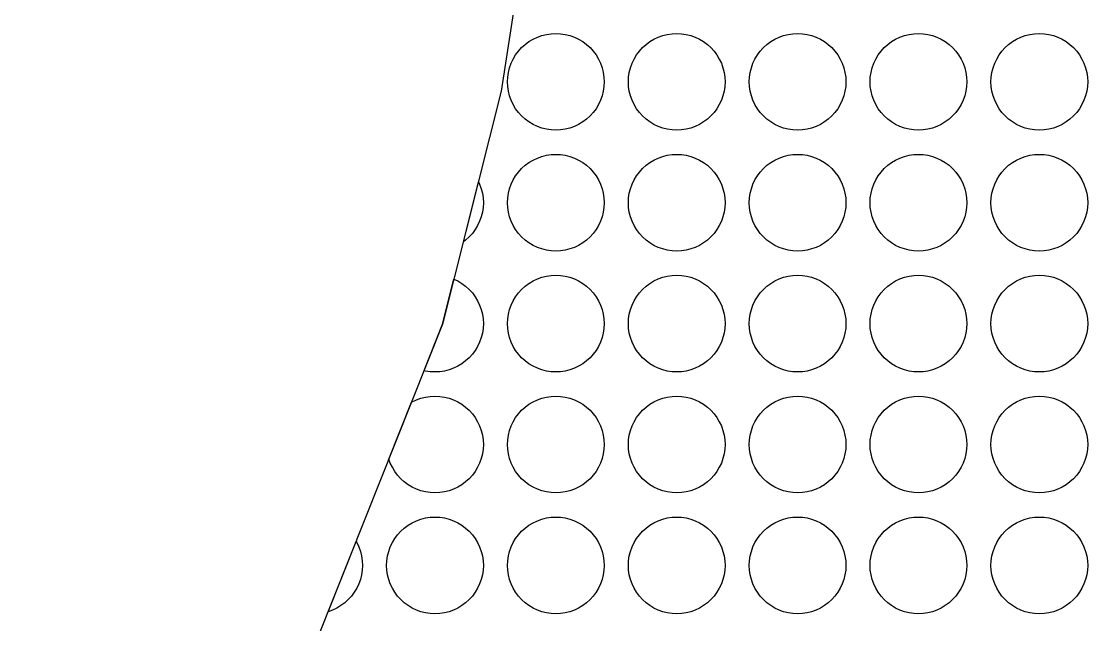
# Model space of a CAD drawing. Header units: millimetres. Extents: x 13 to 136, y -291 to -203.
# Drawn here: x 27.91 to 49.97, y -236.32 to -223.84 of the extents above; entities that cross this region are included whole.
import ezdxf

# ---------------------------------------------------------------- set-up
doc = ezdxf.new("R2010")
doc.units = ezdxf.units.MM
doc.layers.add('background', color=7, linetype='Continuous')
doc.layers.add('outline_2', color=3, linetype='Continuous')

msp = doc.modelspace()

# ---------------------------------------------------------------- linework, layer by layer
at = {"layer": 'background'}
for points in [[(39.966, -225.091), (39.961, -225.189), (39.946, -225.286), (39.922, -225.381), (39.889, -225.474), (39.847, -225.562), (39.797, -225.647), (39.739, -225.725), (39.673, -225.798), (39.6, -225.864), (39.521, -225.922), (39.437, -225.973), (39.348, -226.015), (39.256, -226.048), (39.161, -226.072), (39.064, -226.086), (38.966, -226.091), (38.868, -226.086), (38.77, -226.072), (38.675, -226.048), (38.583, -226.015), (38.494, -225.973), (38.41, -225.922), (38.331, -225.864), (38.258, -225.798), (38.193, -225.725), (38.134, -225.647), (38.084, -225.562), (38.042, -225.474), (38.009, -225.381), (37.985, -225.286), (37.97, -225.189), (37.966, -225.091), (37.97, -224.993), (37.985, -224.896), (38.009, -224.801), (38.042, -224.708), (38.084, -224.62), (38.134, -224.535), (38.193, -224.457), (38.258, -224.384), (38.331, -224.318), (38.41, -224.26), (38.494, -224.209), (38.583, -224.167), (38.675, -224.134), (38.77, -224.11), (38.868, -224.096), (38.966, -224.091), (39.064, -224.096), (39.161, -224.11), (39.256, -224.134), (39.348, -224.167), (39.437, -224.209), (39.521, -224.26), (39.6, -224.318), (39.673, -224.384), (39.739, -224.457), (39.797, -224.535), (39.847, -224.62), (39.889, -224.708), (39.922, -224.801), (39.946, -224.896), (39.961, -224.993)], [(42.466, -225.091), (42.461, -225.189), (42.446, -225.286), (42.422, -225.381), (42.389, -225.474), (42.347, -225.562), (42.297, -225.647), (42.239, -225.725), (42.173, -225.798), (42.1, -225.864), (42.021, -225.922), (41.937, -225.973), (41.848, -226.015), (41.756, -226.048), (41.661, -226.072), (41.564, -226.086), (41.466, -226.091), (41.368, -226.086), (41.27, -226.072), (41.175, -226.048), (41.083, -226.015), (40.994, -225.973), (40.91, -225.922), (40.831, -225.864), (40.758, -225.798), (40.693, -225.725), (40.634, -225.647), (40.584, -225.562), (40.542, -225.474), (40.509, -225.381), (40.485, -225.286), (40.47, -225.189), (40.466, -225.091), (40.47, -224.993), (40.485, -224.896), (40.509, -224.801), (40.542, -224.708), (40.584, -224.62), (40.634, -224.535), (40.693, -224.457), (40.758, -224.384), (40.831, -224.318), (40.91, -224.26), (40.994, -224.209), (41.083, -224.167), (41.175, -224.134), (41.27, -224.11), (41.368, -224.096), (41.466, -224.091), (41.564, -224.096), (41.661, -224.11), (41.756, -224.134), (41.848, -224.167), (41.937, -224.209), (42.021, -224.26), (42.1, -224.318), (42.173, -224.384), (42.239, -224.457), (42.297, -224.535), (42.347, -224.62), (42.389, -224.708), (42.422, -224.801), (42.446, -224.896), (42.461, -224.993)], [(44.966, -225.091), (44.961, -225.189), (44.946, -225.286), (44.922, -225.381), (44.889, -225.474), (44.847, -225.562), (44.797, -225.647), (44.739, -225.725), (44.673, -225.798), (44.6, -225.864), (44.521, -225.922), (44.437, -225.973), (44.348, -226.015), (44.256, -226.048), (44.161, -226.072), (44.064, -226.086), (43.966, -226.091), (43.868, -226.086), (43.77, -226.072), (43.675, -226.048), (43.583, -226.015), (43.494, -225.973), (43.41, -225.922), (43.331, -225.864), (43.258, -225.798), (43.193, -225.725), (43.134, -225.647), (43.084, -225.562), (43.042, -225.474), (43.009, -225.381), (42.985, -225.286), (42.97, -225.189), (42.966, -225.091), (42.97, -224.993), (42.985, -224.896), (43.009, -224.801), (43.042, -224.708), (43.084, -224.62), (43.134, -224.535), (43.193, -224.457), (43.258, -224.384), (43.331, -224.318), (43.41, -224.26), (43.494, -224.209), (43.583, -224.167), (43.675, -224.134), (43.77, -224.11), (43.868, -224.096), (43.966, -224.091), (44.064, -224.096), (44.161, -224.11), (44.256, -224.134), (44.348, -224.167), (44.437, -224.209), (44.521, -224.26), (44.6, -224.318), (44.673, -224.384), (44.739, -224.457), (44.797, -224.535), (44.847, -224.62), (44.889, -224.708), (44.922, -224.801), (44.946, -224.896), (44.961, -224.993)], [(47.466, -225.091), (47.461, -225.189), (47.446, -225.286), (47.422, -225.381), (47.389, -225.474), (47.347, -225.562), (47.297, -225.647), (47.239, -225.725), (47.173, -225.798), (47.1, -225.864), (47.021, -225.922), (46.937, -225.973), (46.848, -226.015), (46.756, -226.048), (46.661, -226.072), (46.564, -226.086), (46.466, -226.091), (46.368, -226.086), (46.27, -226.072), (46.175, -226.048), (46.083, -226.015), (45.994, -225.973), (45.91, -225.922), (45.831, -225.864), (45.758, -225.798), (45.693, -225.725), (45.634, -225.647), (45.584, -225.562), (45.542, -225.474), (45.509, -225.381), (45.485, -225.286), (45.47, -225.189), (45.466, -225.091), (45.47, -224.993), (45.485, -224.896), (45.509, -224.801), (45.542, -224.708), (45.584, -224.62), (45.634, -224.535), (45.693, -224.457), (45.758, -224.384), (45.831, -224.318), (45.91, -224.26), (45.994, -224.209), (46.083, -224.167), (46.175, -224.134), (46.27, -224.11), (46.368, -224.096), (46.466, -224.091), (46.564, -224.096), (46.661, -224.11), (46.756, -224.134), (46.848, -224.167), (46.937, -224.209), (47.021, -224.26), (47.1, -224.318), (47.173, -224.384), (47.239, -224.457), (47.297, -224.535), (47.347, -224.62), (47.389, -224.708), (47.422, -224.801), (47.446, -224.896), (47.461, -224.993)], [(49.966, -225.091), (49.961, -225.189), (49.946, -225.286), (49.922, -225.381), (49.889, -225.474), (49.847, -225.562), (49.797, -225.647), (49.739, -225.725), (49.673, -225.798), (49.6, -225.864), (49.521, -225.922), (49.437, -225.973), (49.348, -226.015), (49.256, -226.048), (49.161, -226.072), (49.064, -226.086), (48.966, -226.091), (48.868, -226.086), (48.77, -226.072), (48.675, -226.048), (48.583, -226.015), (48.494, -225.973), (48.41, -225.922), (48.331, -225.864), (48.258, -225.798), (48.193, -225.725), (48.134, -225.647), (48.084, -225.562), (48.042, -225.474), (48.009, -225.381), (47.985, -225.286), (47.97, -225.189), (47.966, -225.091), (47.97, -224.993), (47.985, -224.896), (48.009, -224.801), (48.042, -224.708), (48.084, -224.62), (48.134, -224.535), (48.193, -224.457), (48.258, -224.384), (48.331, -224.318), (48.41, -224.26), (48.494, -224.209), (48.583, -224.167), (48.675, -224.134), (48.77, -224.11), (48.868, -224.096), (48.966, -224.091), (49.064, -224.096), (49.161, -224.11), (49.256, -224.134), (49.348, -224.167), (49.437, -224.209), (49.521, -224.26), (49.6, -224.318), (49.673, -224.384), (49.739, -224.457), (49.797, -224.535), (49.847, -224.62), (49.889, -224.708), (49.922, -224.801), (49.946, -224.896), (49.961, -224.993)], [(39.966, -227.591), (39.961, -227.689), (39.946, -227.786), (39.922, -227.881), (39.889, -227.974), (39.847, -228.062), (39.797, -228.147), (39.739, -228.225), (39.673, -228.298), (39.6, -228.364), (39.521, -228.422), (39.437, -228.473), (39.348, -228.515), (39.256, -228.548), (39.161, -228.572), (39.064, -228.586), (38.966, -228.591), (38.868, -228.586), (38.77, -228.572), (38.675, -228.548), (38.583, -228.515), (38.494, -228.473), (38.41, -228.422), (38.331, -228.364), (38.258, -228.298), (38.193, -228.225), (38.134, -228.147), (38.084, -228.062), (38.042, -227.974), (38.009, -227.881), (37.985, -227.786), (37.97, -227.689), (37.966, -227.591), (37.97, -227.493), (37.985, -227.396), (38.009, -227.301), (38.042, -227.208), (38.084, -227.12), (38.134, -227.035), (38.193, -226.957), (38.258, -226.884), (38.331, -226.818), (38.41, -226.76), (38.494, -226.709), (38.583, -226.667), (38.675, -226.634), (38.77, -226.61), (38.868, -226.596), (38.966, -226.591), (39.064, -226.596), (39.161, -226.61), (39.256, -226.634), (39.348, -226.667), (39.437, -226.709), (39.521, -226.76), (39.6, -226.818), (39.673, -226.884), (39.739, -226.957), (39.797, -227.035), (39.847, -227.12), (39.889, -227.208), (39.922, -227.301), (39.946, -227.396), (39.961, -227.493)], [(42.466, -227.591), (42.461, -227.689), (42.446, -227.786), (42.422, -227.881), (42.389, -227.974), (42.347, -228.062), (42.297, -228.147), (42.239, -228.225), (42.173, -228.298), (42.1, -228.364), (42.021, -228.422), (41.937, -228.473), (41.848, -228.515), (41.756, -228.548), (41.661, -228.572), (41.564, -228.586), (41.466, -228.591), (41.368, -228.586), (41.27, -228.572), (41.175, -228.548), (41.083, -228.515), (40.994, -228.473), (40.91, -228.422), (40.831, -228.364), (40.758, -228.298), (40.693, -228.225), (40.634, -228.147), (40.584, -228.062), (40.542, -227.974), (40.509, -227.881), (40.485, -227.786), (40.47, -227.689), (40.466, -227.591), (40.47, -227.493), (40.485, -227.396), (40.509, -227.301), (40.542, -227.208), (40.584, -227.12), (40.634, -227.035), (40.693, -226.957), (40.758, -226.884), (40.831, -226.818), (40.91, -226.76), (40.994, -226.709), (41.083, -226.667), (41.175, -226.634), (41.27, -226.61), (41.368, -226.596), (41.466, -226.591), (41.564, -226.596), (41.661, -226.61), (41.756, -226.634), (41.848, -226.667), (41.937, -226.709), (42.021, -226.76), (42.1, -226.818), (42.173, -226.884), (42.239, -226.957), (42.297, -227.035), (42.347, -227.12), (42.389, -227.208), (42.422, -227.301), (42.446, -227.396), (42.461, -227.493)], [(44.966, -227.591), (44.961, -227.689), (44.946, -227.786), (44.922, -227.881), (44.889, -227.974), (44.847, -228.062), (44.797, -228.147), (44.739, -228.225), (44.673, -228.298), (44.6, -228.364), (44.521, -228.422), (44.437, -228.473), (44.348, -228.515), (44.256, -228.548), (44.161, -228.572), (44.064, -228.586), (43.966, -228.591), (43.868, -228.586), (43.77, -228.572), (43.675, -228.548), (43.583, -228.515), (43.494, -228.473), (43.41, -228.422), (43.331, -228.364), (43.258, -228.298), (43.193, -228.225), (43.134, -228.147), (43.084, -228.062), (43.042, -227.974), (43.009, -227.881), (42.985, -227.786), (42.97, -227.689), (42.966, -227.591), (42.97, -227.493), (42.985, -227.396), (43.009, -227.301), (43.042, -227.208), (43.084, -227.12), (43.134, -227.035), (43.193, -226.957), (43.258, -226.884), (43.331, -226.818), (43.41, -226.76), (43.494, -226.709), (43.583, -226.667), (43.675, -226.634), (43.77, -226.61), (43.868, -226.596), (43.966, -226.591), (44.064, -226.596), (44.161, -226.61), (44.256, -226.634), (44.348, -226.667), (44.437, -226.709), (44.521, -226.76), (44.6, -226.818), (44.673, -226.884), (44.739, -226.957), (44.797, -227.035), (44.847, -227.12), (44.889, -227.208), (44.922, -227.301), (44.946, -227.396), (44.961, -227.493)], [(47.466, -227.591), (47.461, -227.689), (47.446, -227.786), (47.422, -227.881), (47.389, -227.974), (47.347, -228.062), (47.297, -228.147), (47.239, -228.225), (47.173, -228.298), (47.1, -228.364), (47.021, -228.422), (46.937, -228.473), (46.848, -228.515), (46.756, -228.548), (46.661, -228.572), (46.564, -228.586), (46.466, -228.591), (46.368, -228.586), (46.27, -228.572), (46.175, -228.548), (46.083, -228.515), (45.994, -228.473), (45.91, -228.422), (45.831, -228.364), (45.758, -228.298), (45.693, -228.225), (45.634, -228.147), (45.584, -228.062), (45.542, -227.974), (45.509, -227.881), (45.485, -227.786), (45.47, -227.689), (45.466, -227.591), (45.47, -227.493), (45.485, -227.396), (45.509, -227.301), (45.542, -227.208), (45.584, -227.12), (45.634, -227.035), (45.693, -226.957), (45.758, -226.884), (45.831, -226.818), (45.91, -226.76), (45.994, -226.709), (46.083, -226.667), (46.175, -226.634), (46.27, -226.61), (46.368, -226.596), (46.466, -226.591), (46.564, -226.596), (46.661, -226.61), (46.756, -226.634), (46.848, -226.667), (46.937, -226.709), (47.021, -226.76), (47.1, -226.818), (47.173, -226.884), (47.239, -226.957), (47.297, -227.035), (47.347, -227.12), (47.389, -227.208), (47.422, -227.301), (47.446, -227.396), (47.461, -227.493)], [(49.966, -227.591), (49.961, -227.689), (49.946, -227.786), (49.922, -227.881), (49.889, -227.974), (49.847, -228.062), (49.797, -228.147), (49.739, -228.225), (49.673, -228.298), (49.6, -228.364), (49.521, -228.422), (49.437, -228.473), (49.348, -228.515), (49.256, -228.548), (49.161, -228.572), (49.064, -228.586), (48.966, -228.591), (48.868, -228.586), (48.77, -228.572), (48.675, -228.548), (48.583, -228.515), (48.494, -228.473), (48.41, -228.422), (48.331, -228.364), (48.258, -228.298), (48.193, -228.225), (48.134, -228.147), (48.084, -228.062), (48.042, -227.974), (48.009, -227.881), (47.985, -227.786), (47.97, -227.689), (47.966, -227.591), (47.97, -227.493), (47.985, -227.396), (48.009, -227.301), (48.042, -227.208), (48.084, -227.12), (48.134, -227.035), (48.193, -226.957), (48.258, -226.884), (48.331, -226.818), (48.41, -226.76), (48.494, -226.709), (48.583, -226.667), (48.675, -226.634), (48.77, -226.61), (48.868, -226.596), (48.966, -226.591), (49.064, -226.596), (49.161, -226.61), (49.256, -226.634), (49.348, -226.667), (49.437, -226.709), (49.521, -226.76), (49.6, -226.818), (49.673, -226.884), (49.739, -226.957), (49.797, -227.035), (49.847, -227.12), (49.889, -227.208), (49.922, -227.301), (49.946, -227.396), (49.961, -227.493)], [(37.366, -227.159), (37.389, -227.208), (37.422, -227.301), (37.446, -227.396), (37.461, -227.493), (37.466, -227.591), (37.461, -227.689), (37.446, -227.786), (37.422, -227.881), (37.389, -227.974), (37.347, -228.062), (37.297, -228.147), (37.239, -228.225), (37.173, -228.298), (37.1, -228.364), (37.053, -228.399)], [(39.966, -230.091), (39.961, -230.189), (39.946, -230.286), (39.922, -230.381), (39.889, -230.474), (39.847, -230.562), (39.797, -230.647), (39.739, -230.725), (39.673, -230.798), (39.6, -230.864), (39.521, -230.922), (39.437, -230.973), (39.348, -231.015), (39.256, -231.048), (39.161, -231.072), (39.064, -231.086), (38.966, -231.091), (38.868, -231.086), (38.77, -231.072), (38.675, -231.048), (38.583, -231.015), (38.494, -230.973), (38.41, -230.922), (38.331, -230.864), (38.258, -230.798), (38.193, -230.725), (38.134, -230.647), (38.084, -230.562), (38.042, -230.474), (38.009, -230.381), (37.985, -230.286), (37.97, -230.189), (37.966, -230.091), (37.97, -229.993), (37.985, -229.896), (38.009, -229.801), (38.042, -229.708), (38.084, -229.62), (38.134, -229.535), (38.193, -229.457), (38.258, -229.384), (38.331, -229.318), (38.41, -229.26), (38.494, -229.209), (38.583, -229.167), (38.675, -229.134), (38.77, -229.11), (38.868, -229.096), (38.966, -229.091), (39.064, -229.096), (39.161, -229.11), (39.256, -229.134), (39.348, -229.167), (39.437, -229.209), (39.521, -229.26), (39.6, -229.318), (39.673, -229.384), (39.739, -229.457), (39.797, -229.535), (39.847, -229.62), (39.889, -229.708), (39.922, -229.801), (39.946, -229.896), (39.961, -229.993)], [(42.466, -230.091), (42.461, -230.189), (42.446, -230.286), (42.422, -230.381), (42.389, -230.474), (42.347, -230.562), (42.297, -230.647), (42.239, -230.725), (42.173, -230.798), (42.1, -230.864), (42.021, -230.922), (41.937, -230.973), (41.848, -231.015), (41.756, -231.048), (41.661, -231.072), (41.564, -231.086), (41.466, -231.091), (41.368, -231.086), (41.27, -231.072), (41.175, -231.048), (41.083, -231.015), (40.994, -230.973), (40.91, -230.922), (40.831, -230.864), (40.758, -230.798), (40.693, -230.725), (40.634, -230.647), (40.584, -230.562), (40.542, -230.474), (40.509, -230.381), (40.485, -230.286), (40.47, -230.189), (40.466, -230.091), (40.47, -229.993), (40.485, -229.896), (40.509, -229.801), (40.542, -229.708), (40.584, -229.62), (40.634, -229.535), (40.693, -229.457), (40.758, -229.384), (40.831, -229.318), (40.91, -229.26), (40.994, -229.209), (41.083, -229.167), (41.175, -229.134), (41.27, -229.11), (41.368, -229.096), (41.466, -229.091), (41.564, -229.096), (41.661, -229.11), (41.756, -229.134), (41.848, -229.167), (41.937, -229.209), (42.021, -229.26), (42.1, -229.318), (42.173, -229.384), (42.239, -229.457), (42.297, -229.535), (42.347, -229.62), (42.389, -229.708), (42.422, -229.801), (42.446, -229.896), (42.461, -229.993)], [(44.966, -230.091), (44.961, -230.189), (44.946, -230.286), (44.922, -230.381), (44.889, -230.474), (44.847, -230.562), (44.797, -230.647), (44.739, -230.725), (44.673, -230.798), (44.6, -230.864), (44.521, -230.922), (44.437, -230.973), (44.348, -231.015), (44.256, -231.048), (44.161, -231.072), (44.064, -231.086), (43.966, -231.091), (43.868, -231.086), (43.77, -231.072), (43.675, -231.048), (43.583, -231.015), (43.494, -230.973), (43.41, -230.922), (43.331, -230.864), (43.258, -230.798), (43.193, -230.725), (43.134, -230.647), (43.084, -230.562), (43.042, -230.474), (43.009, -230.381), (42.985, -230.286), (42.97, -230.189), (42.966, -230.091), (42.97, -229.993), (42.985, -229.896), (43.009, -229.801), (43.042, -229.708), (43.084, -229.62), (43.134, -229.535), (43.193, -229.457), (43.258, -229.384), (43.331, -229.318), (43.41, -229.26), (43.494, -229.209), (43.583, -229.167), (43.675, -229.134), (43.77, -229.11), (43.868, -229.096), (43.966, -229.091), (44.064, -229.096), (44.161, -229.11), (44.256, -229.134), (44.348, -229.167), (44.437, -229.209), (44.521, -229.26), (44.6, -229.318), (44.673, -229.384), (44.739, -229.457), (44.797, -229.535), (44.847, -229.62), (44.889, -229.708), (44.922, -229.801), (44.946, -229.896), (44.961, -229.993)], [(47.466, -230.091), (47.461, -230.189), (47.446, -230.286), (47.422, -230.381), (47.389, -230.474), (47.347, -230.562), (47.297, -230.647), (47.239, -230.725), (47.173, -230.798), (47.1, -230.864), (47.021, -230.922), (46.937, -230.973), (46.848, -231.015), (46.756, -231.048), (46.661, -231.072), (46.564, -231.086), (46.466, -231.091), (46.368, -231.086), (46.27, -231.072), (46.175, -231.048), (46.083, -231.015), (45.994, -230.973), (45.91, -230.922), (45.831, -230.864), (45.758, -230.798), (45.693, -230.725), (45.634, -230.647), (45.584, -230.562), (45.542, -230.474), (45.509, -230.381), (45.485, -230.286), (45.47, -230.189), (45.466, -230.091), (45.47, -229.993), (45.485, -229.896), (45.509, -229.801), (45.542, -229.708), (45.584, -229.62), (45.634, -229.535), (45.693, -229.457), (45.758, -229.384), (45.831, -229.318), (45.91, -229.26), (45.994, -229.209), (46.083, -229.167), (46.175, -229.134), (46.27, -229.11), (46.368, -229.096), (46.466, -229.091), (46.564, -229.096), (46.661, -229.11), (46.756, -229.134), (46.848, -229.167), (46.937, -229.209), (47.021, -229.26), (47.1, -229.318), (47.173, -229.384), (47.239, -229.457), (47.297, -229.535), (47.347, -229.62), (47.389, -229.708), (47.422, -229.801), (47.446, -229.896), (47.461, -229.993)], [(49.966, -230.091), (49.961, -230.189), (49.946, -230.286), (49.922, -230.381), (49.889, -230.474), (49.847, -230.562), (49.797, -230.647), (49.739, -230.725), (49.673, -230.798), (49.6, -230.864), (49.521, -230.922), (49.437, -230.973), (49.348, -231.015), (49.256, -231.048), (49.161, -231.072), (49.064, -231.086), (48.966, -231.091), (48.868, -231.086), (48.77, -231.072), (48.675, -231.048), (48.583, -231.015), (48.494, -230.973), (48.41, -230.922), (48.331, -230.864), (48.258, -230.798), (48.193, -230.725), (48.134, -230.647), (48.084, -230.562), (48.042, -230.474), (48.009, -230.381), (47.985, -230.286), (47.97, -230.189), (47.966, -230.091), (47.97, -229.993), (47.985, -229.896), (48.009, -229.801), (48.042, -229.708), (48.084, -229.62), (48.134, -229.535), (48.193, -229.457), (48.258, -229.384), (48.331, -229.318), (48.41, -229.26), (48.494, -229.209), (48.583, -229.167), (48.675, -229.134), (48.77, -229.11), (48.868, -229.096), (48.966, -229.091), (49.064, -229.096), (49.161, -229.11), (49.256, -229.134), (49.348, -229.167), (49.437, -229.209), (49.521, -229.26), (49.6, -229.318), (49.673, -229.384), (49.739, -229.457), (49.797, -229.535), (49.847, -229.62), (49.889, -229.708), (49.922, -229.801), (49.946, -229.896), (49.961, -229.993)], [(36.623, -230.105), (36.858, -229.172), (36.937, -229.209), (37.021, -229.26), (37.1, -229.318), (37.173, -229.384), (37.239, -229.457), (37.297, -229.535), (37.347, -229.62), (37.389, -229.708), (37.422, -229.801), (37.446, -229.896), (37.461, -229.993), (37.466, -230.091), (37.461, -230.189), (37.446, -230.286), (37.422, -230.381), (37.389, -230.474), (37.347, -230.562), (37.297, -230.647), (37.239, -230.725), (37.173, -230.798), (37.1, -230.864), (37.021, -230.922), (36.937, -230.973), (36.848, -231.015), (36.756, -231.048), (36.661, -231.072), (36.564, -231.086), (36.466, -231.091), (36.368, -231.086), (36.27, -231.072), (36.24, -231.064)], [(35.979, -231.718), (35.994, -231.709), (36.083, -231.667), (36.175, -231.634), (36.27, -231.61), (36.368, -231.596), (36.466, -231.591), (36.564, -231.596), (36.661, -231.61), (36.756, -231.634), (36.848, -231.667), (36.937, -231.709), (37.021, -231.76), (37.1, -231.818), (37.173, -231.884), (37.239, -231.957), (37.297, -232.035), (37.347, -232.12), (37.389, -232.208), (37.422, -232.301), (37.446, -232.396), (37.461, -232.493), (37.466, -232.591), (37.461, -232.689), (37.446, -232.786), (37.422, -232.881), (37.389, -232.974), (37.347, -233.062), (37.297, -233.147), (37.239, -233.225), (37.173, -233.298), (37.1, -233.364), (37.021, -233.422), (36.937, -233.473), (36.848, -233.515), (36.756, -233.548), (36.661, -233.572), (36.564, -233.586), (36.466, -233.591), (36.368, -233.586), (36.27, -233.572), (36.175, -233.548), (36.083, -233.515), (35.994, -233.473), (35.91, -233.422), (35.831, -233.364), (35.758, -233.298), (35.693, -233.225), (35.634, -233.147), (35.584, -233.062), (35.542, -232.974), (35.512, -232.891)], [(39.966, -232.591), (39.961, -232.689), (39.946, -232.786), (39.922, -232.881), (39.889, -232.974), (39.847, -233.062), (39.797, -233.147), (39.739, -233.225), (39.673, -233.298), (39.6, -233.364), (39.521, -233.422), (39.437, -233.473), (39.348, -233.515), (39.256, -233.548), (39.161, -233.572), (39.064, -233.586), (38.966, -233.591), (38.868, -233.586), (38.77, -233.572), (38.675, -233.548), (38.583, -233.515), (38.494, -233.473), (38.41, -233.422), (38.331, -233.364), (38.258, -233.298), (38.193, -233.225), (38.134, -233.147), (38.084, -233.062), (38.042, -232.974), (38.009, -232.881), (37.985, -232.786), (37.97, -232.689), (37.966, -232.591), (37.97, -232.493), (37.985, -232.396), (38.009, -232.301), (38.042, -232.208), (38.084, -232.12), (38.134, -232.035), (38.193, -231.957), (38.258, -231.884), (38.331, -231.818), (38.41, -231.76), (38.494, -231.709), (38.583, -231.667), (38.675, -231.634), (38.77, -231.61), (38.868, -231.596), (38.966, -231.591), (39.064, -231.596), (39.161, -231.61), (39.256, -231.634), (39.348, -231.667), (39.437, -231.709), (39.521, -231.76), (39.6, -231.818), (39.673, -231.884), (39.739, -231.957), (39.797, -232.035), (39.847, -232.12), (39.889, -232.208), (39.922, -232.301), (39.946, -232.396), (39.961, -232.493)], [(42.466, -232.591), (42.461, -232.689), (42.446, -232.786), (42.422, -232.881), (42.389, -232.974), (42.347, -233.062), (42.297, -233.147), (42.239, -233.225), (42.173, -233.298), (42.1, -233.364), (42.021, -233.422), (41.937, -233.473), (41.848, -233.515), (41.756, -233.548), (41.661, -233.572), (41.564, -233.586), (41.466, -233.591), (41.368, -233.586), (41.27, -233.572), (41.175, -233.548), (41.083, -233.515), (40.994, -233.473), (40.91, -233.422), (40.831, -233.364), (40.758, -233.298), (40.693, -233.225), (40.634, -233.147), (40.584, -233.062), (40.542, -232.974), (40.509, -232.881), (40.485, -232.786), (40.47, -232.689), (40.466, -232.591), (40.47, -232.493), (40.485, -232.396), (40.509, -232.301), (40.542, -232.208), (40.584, -232.12), (40.634, -232.035), (40.693, -231.957), (40.758, -231.884), (40.831, -231.818), (40.91, -231.76), (40.994, -231.709), (41.083, -231.667), (41.175, -231.634), (41.27, -231.61), (41.368, -231.596), (41.466, -231.591), (41.564, -231.596), (41.661, -231.61), (41.756, -231.634), (41.848, -231.667), (41.937, -231.709), (42.021, -231.76), (42.1, -231.818), (42.173, -231.884), (42.239, -231.957), (42.297, -232.035), (42.347, -232.12), (42.389, -232.208), (42.422, -232.301), (42.446, -232.396), (42.461, -232.493)], [(44.966, -232.591), (44.961, -232.689), (44.946, -232.786), (44.922, -232.881), (44.889, -232.974), (44.847, -233.062), (44.797, -233.147), (44.739, -233.225), (44.673, -233.298), (44.6, -233.364), (44.521, -233.422), (44.437, -233.473), (44.348, -233.515), (44.256, -233.548), (44.161, -233.572), (44.064, -233.586), (43.966, -233.591), (43.868, -233.586), (43.77, -233.572), (43.675, -233.548), (43.583, -233.515), (43.494, -233.473), (43.41, -233.422), (43.331, -233.364), (43.258, -233.298), (43.193, -233.225), (43.134, -233.147), (43.084, -233.062), (43.042, -232.974), (43.009, -232.881), (42.985, -232.786), (42.97, -232.689), (42.966, -232.591), (42.97, -232.493), (42.985, -232.396), (43.009, -232.301), (43.042, -232.208), (43.084, -232.12), (43.134, -232.035), (43.193, -231.957), (43.258, -231.884), (43.331, -231.818), (43.41, -231.76), (43.494, -231.709), (43.583, -231.667), (43.675, -231.634), (43.77, -231.61), (43.868, -231.596), (43.966, -231.591), (44.064, -231.596), (44.161, -231.61), (44.256, -231.634), (44.348, -231.667), (44.437, -231.709), (44.521, -231.76), (44.6, -231.818), (44.673, -231.884), (44.739, -231.957), (44.797, -232.035), (44.847, -232.12), (44.889, -232.208), (44.922, -232.301), (44.946, -232.396), (44.961, -232.493)], [(47.466, -232.591), (47.461, -232.689), (47.446, -232.786), (47.422, -232.881), (47.389, -232.974), (47.347, -233.062), (47.297, -233.147), (47.239, -233.225), (47.173, -233.298), (47.1, -233.364), (47.021, -233.422), (46.937, -233.473), (46.848, -233.515), (46.756, -233.548), (46.661, -233.572), (46.564, -233.586), (46.466, -233.591), (46.368, -233.586), (46.27, -233.572), (46.175, -233.548), (46.083, -233.515), (45.994, -233.473), (45.91, -233.422), (45.831, -233.364), (45.758, -233.298), (45.693, -233.225), (45.634, -233.147), (45.584, -233.062), (45.542, -232.974), (45.509, -232.881), (45.485, -232.786), (45.47, -232.689), (45.466, -232.591), (45.47, -232.493), (45.485, -232.396), (45.509, -232.301), (45.542, -232.208), (45.584, -232.12), (45.634, -232.035), (45.693, -231.957), (45.758, -231.884), (45.831, -231.818), (45.91, -231.76), (45.994, -231.709), (46.083, -231.667), (46.175, -231.634), (46.27, -231.61), (46.368, -231.596), (46.466, -231.591), (46.564, -231.596), (46.661, -231.61), (46.756, -231.634), (46.848, -231.667), (46.937, -231.709), (47.021, -231.76), (47.1, -231.818), (47.173, -231.884), (47.239, -231.957), (47.297, -232.035), (47.347, -232.12), (47.389, -232.208), (47.422, -232.301), (47.446, -232.396), (47.461, -232.493)], [(49.966, -232.591), (49.961, -232.689), (49.946, -232.786), (49.922, -232.881), (49.889, -232.974), (49.847, -233.062), (49.797, -233.147), (49.739, -233.225), (49.673, -233.298), (49.6, -233.364), (49.521, -233.422), (49.437, -233.473), (49.348, -233.515), (49.256, -233.548), (49.161, -233.572), (49.064, -233.586), (48.966, -233.591), (48.868, -233.586), (48.77, -233.572), (48.675, -233.548), (48.583, -233.515), (48.494, -233.473), (48.41, -233.422), (48.331, -233.364), (48.258, -233.298), (48.193, -233.225), (48.134, -233.147), (48.084, -233.062), (48.042, -232.974), (48.009, -232.881), (47.985, -232.786), (47.97, -232.689), (47.966, -232.591), (47.97, -232.493), (47.985, -232.396), (48.009, -232.301), (48.042, -232.208), (48.084, -232.12), (48.134, -232.035), (48.193, -231.957), (48.258, -231.884), (48.331, -231.818), (48.41, -231.76), (48.494, -231.709), (48.583, -231.667), (48.675, -231.634), (48.77, -231.61), (48.868, -231.596), (48.966, -231.591), (49.064, -231.596), (49.161, -231.61), (49.256, -231.634), (49.348, -231.667), (49.437, -231.709), (49.521, -231.76), (49.6, -231.818), (49.673, -231.884), (49.739, -231.957), (49.797, -232.035), (49.847, -232.12), (49.889, -232.208), (49.922, -232.301), (49.946, -232.396), (49.961, -232.493)], [(37.466, -235.091), (37.461, -235.189), (37.446, -235.286), (37.422, -235.381), (37.389, -235.474), (37.347, -235.562), (37.297, -235.647), (37.239, -235.725), (37.173, -235.798), (37.1, -235.864), (37.021, -235.922), (36.937, -235.973), (36.848, -236.015), (36.756, -236.048), (36.661, -236.072), (36.564, -236.086), (36.466, -236.091), (36.368, -236.086), (36.27, -236.072), (36.175, -236.048), (36.083, -236.015), (35.994, -235.973), (35.91, -235.922), (35.831, -235.864), (35.758, -235.798), (35.693, -235.725), (35.634, -235.647), (35.584, -235.562), (35.542, -235.474), (35.509, -235.381), (35.485, -235.286), (35.47, -235.189), (35.466, -235.091), (35.47, -234.993), (35.485, -234.896), (35.509, -234.801), (35.542, -234.708), (35.584, -234.62), (35.634, -234.535), (35.693, -234.457), (35.758, -234.384), (35.831, -234.318), (35.91, -234.26), (35.994, -234.209), (36.083, -234.167), (36.175, -234.134), (36.27, -234.11), (36.368, -234.096), (36.466, -234.091), (36.564, -234.096), (36.661, -234.11), (36.756, -234.134), (36.848, -234.167), (36.937, -234.209), (37.021, -234.26), (37.1, -234.318), (37.173, -234.384), (37.239, -234.457), (37.297, -234.535), (37.347, -234.62), (37.389, -234.708), (37.422, -234.801), (37.446, -234.896), (37.461, -234.993)], [(39.966, -235.091), (39.961, -235.189), (39.946, -235.286), (39.922, -235.381), (39.889, -235.474), (39.847, -235.562), (39.797, -235.647), (39.739, -235.725), (39.673, -235.798), (39.6, -235.864), (39.521, -235.922), (39.437, -235.973), (39.348, -236.015), (39.256, -236.048), (39.161, -236.072), (39.064, -236.086), (38.966, -236.091), (38.868, -236.086), (38.77, -236.072), (38.675, -236.048), (38.583, -236.015), (38.494, -235.973), (38.41, -235.922), (38.331, -235.864), (38.258, -235.798), (38.193, -235.725), (38.134, -235.647), (38.084, -235.562), (38.042, -235.474), (38.009, -235.381), (37.985, -235.286), (37.97, -235.189), (37.966, -235.091), (37.97, -234.993), (37.985, -234.896), (38.009, -234.801), (38.042, -234.708), (38.084, -234.62), (38.134, -234.535), (38.193, -234.457), (38.258, -234.384), (38.331, -234.318), (38.41, -234.26), (38.494, -234.209), (38.583, -234.167), (38.675, -234.134), (38.77, -234.11), (38.868, -234.096), (38.966, -234.091), (39.064, -234.096), (39.161, -234.11), (39.256, -234.134), (39.348, -234.167), (39.437, -234.209), (39.521, -234.26), (39.6, -234.318), (39.673, -234.384), (39.739, -234.457), (39.797, -234.535), (39.847, -234.62), (39.889, -234.708), (39.922, -234.801), (39.946, -234.896), (39.961, -234.993)], [(42.466, -235.091), (42.461, -235.189), (42.446, -235.286), (42.422, -235.381), (42.389, -235.474), (42.347, -235.562), (42.297, -235.647), (42.239, -235.725), (42.173, -235.798), (42.1, -235.864), (42.021, -235.922), (41.937, -235.973), (41.848, -236.015), (41.756, -236.048), (41.661, -236.072), (41.564, -236.086), (41.466, -236.091), (41.368, -236.086), (41.27, -236.072), (41.175, -236.048), (41.083, -236.015), (40.994, -235.973), (40.91, -235.922), (40.831, -235.864), (40.758, -235.798), (40.693, -235.725), (40.634, -235.647), (40.584, -235.562), (40.542, -235.474), (40.509, -235.381), (40.485, -235.286), (40.47, -235.189), (40.466, -235.091), (40.47, -234.993), (40.485, -234.896), (40.509, -234.801), (40.542, -234.708), (40.584, -234.62), (40.634, -234.535), (40.693, -234.457), (40.758, -234.384), (40.831, -234.318), (40.91, -234.26), (40.994, -234.209), (41.083, -234.167), (41.175, -234.134), (41.27, -234.11), (41.368, -234.096), (41.466, -234.091), (41.564, -234.096), (41.661, -234.11), (41.756, -234.134), (41.848, -234.167), (41.937, -234.209), (42.021, -234.26), (42.1, -234.318), (42.173, -234.384), (42.239, -234.457), (42.297, -234.535), (42.347, -234.62), (42.389, -234.708), (42.422, -234.801), (42.446, -234.896), (42.461, -234.993)], [(44.966, -235.091), (44.961, -235.189), (44.946, -235.286), (44.922, -235.381), (44.889, -235.474), (44.847, -235.562), (44.797, -235.647), (44.739, -235.725), (44.673, -235.798), (44.6, -235.864), (44.521, -235.922), (44.437, -235.973), (44.348, -236.015), (44.256, -236.048), (44.161, -236.072), (44.064, -236.086), (43.966, -236.091), (43.868, -236.086), (43.77, -236.072), (43.675, -236.048), (43.583, -236.015), (43.494, -235.973), (43.41, -235.922), (43.331, -235.864), (43.258, -235.798), (43.193, -235.725), (43.134, -235.647), (43.084, -235.562), (43.042, -235.474), (43.009, -235.381), (42.985, -235.286), (42.97, -235.189), (42.966, -235.091), (42.97, -234.993), (42.985, -234.896), (43.009, -234.801), (43.042, -234.708), (43.084, -234.62), (43.134, -234.535), (43.193, -234.457), (43.258, -234.384), (43.331, -234.318), (43.41, -234.26), (43.494, -234.209), (43.583, -234.167), (43.675, -234.134), (43.77, -234.11), (43.868, -234.096), (43.966, -234.091), (44.064, -234.096), (44.161, -234.11), (44.256, -234.134), (44.348, -234.167), (44.437, -234.209), (44.521, -234.26), (44.6, -234.318), (44.673, -234.384), (44.739, -234.457), (44.797, -234.535), (44.847, -234.62), (44.889, -234.708), (44.922, -234.801), (44.946, -234.896), (44.961, -234.993)], [(47.466, -235.091), (47.461, -235.189), (47.446, -235.286), (47.422, -235.381), (47.389, -235.474), (47.347, -235.562), (47.297, -235.647), (47.239, -235.725), (47.173, -235.798), (47.1, -235.864), (47.021, -235.922), (46.937, -235.973), (46.848, -236.015), (46.756, -236.048), (46.661, -236.072), (46.564, -236.086), (46.466, -236.091), (46.368, -236.086), (46.27, -236.072), (46.175, -236.048), (46.083, -236.015), (45.994, -235.973), (45.91, -235.922), (45.831, -235.864), (45.758, -235.798), (45.693, -235.725), (45.634, -235.647), (45.584, -235.562), (45.542, -235.474), (45.509, -235.381), (45.485, -235.286), (45.47, -235.189), (45.466, -235.091), (45.47, -234.993), (45.485, -234.896), (45.509, -234.801), (45.542, -234.708), (45.584, -234.62), (45.634, -234.535), (45.693, -234.457), (45.758, -234.384), (45.831, -234.318), (45.91, -234.26), (45.994, -234.209), (46.083, -234.167), (46.175, -234.134), (46.27, -234.11), (46.368, -234.096), (46.466, -234.091), (46.564, -234.096), (46.661, -234.11), (46.756, -234.134), (46.848, -234.167), (46.937, -234.209), (47.021, -234.26), (47.1, -234.318), (47.173, -234.384), (47.239, -234.457), (47.297, -234.535), (47.347, -234.62), (47.389, -234.708), (47.422, -234.801), (47.446, -234.896), (47.461, -234.993)], [(49.966, -235.091), (49.961, -235.189), (49.946, -235.286), (49.922, -235.381), (49.889, -235.474), (49.847, -235.562), (49.797, -235.647), (49.739, -235.725), (49.673, -235.798), (49.6, -235.864), (49.521, -235.922), (49.437, -235.973), (49.348, -236.015), (49.256, -236.048), (49.161, -236.072), (49.064, -236.086), (48.966, -236.091), (48.868, -236.086), (48.77, -236.072), (48.675, -236.048), (48.583, -236.015), (48.494, -235.973), (48.41, -235.922), (48.331, -235.864), (48.258, -235.798), (48.193, -235.725), (48.134, -235.647), (48.084, -235.562), (48.042, -235.474), (48.009, -235.381), (47.985, -235.286), (47.97, -235.189), (47.966, -235.091), (47.97, -234.993), (47.985, -234.896), (48.009, -234.801), (48.042, -234.708), (48.084, -234.62), (48.134, -234.535), (48.193, -234.457), (48.258, -234.384), (48.331, -234.318), (48.41, -234.26), (48.494, -234.209), (48.583, -234.167), (48.675, -234.134), (48.77, -234.11), (48.868, -234.096), (48.966, -234.091), (49.064, -234.096), (49.161, -234.11), (49.256, -234.134), (49.348, -234.167), (49.437, -234.209), (49.521, -234.26), (49.6, -234.318), (49.673, -234.384), (49.739, -234.457), (49.797, -234.535), (49.847, -234.62), (49.889, -234.708), (49.922, -234.801), (49.946, -234.896), (49.961, -234.993)], [(34.833, -234.595), (34.847, -234.62), (34.889, -234.708), (34.922, -234.801), (34.946, -234.896), (34.961, -234.993), (34.966, -235.091), (34.961, -235.189), (34.946, -235.286), (34.922, -235.381), (34.889, -235.474), (34.847, -235.562), (34.797, -235.647), (34.739, -235.725), (34.673, -235.798), (34.6, -235.864), (34.521, -235.922), (34.437, -235.973), (34.348, -236.015), (34.256, -236.048), (34.253, -236.049)]]:
    msp.add_lwpolyline(points, close=True, dxfattribs=at)
at = {"layer": 'outline_2'}
msp.add_lwpolyline([(38.262, -222.514), (37.838, -225.288), (36.623, -230.105), (27.91, -251.959)], dxfattribs=at)

doc.saveas('drawing.dxf')
